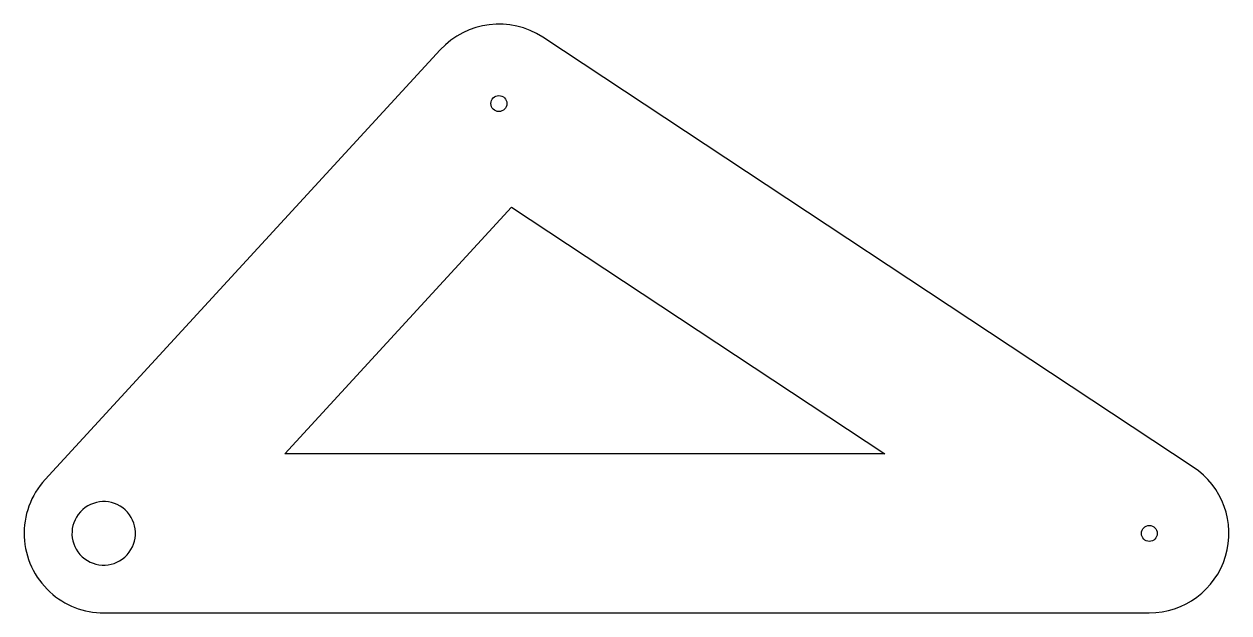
# Model space of a CAD drawing. Header units: millimetres. Extents: x -134 to 547, y -1725 to -1392.
import ezdxf

# ---------------------------------------------------------------- set-up
doc = ezdxf.new("R2010")
doc.units = ezdxf.units.MM
doc.layers.get('0').update_dxf_attribs({"linetype": 'CONTINUOUS'})

msp = doc.modelspace()

# ---------------------------------------------------------------- linework, layer by layer
for points in [[(101.29, -1406.51), (-122.23, -1649.69, 0.414578), (-119.51, -1713.31, 0.188241), (-89.03, -1725.21), (502.27, -1725.21, 0.743511), (527.09, -1642.67), (159.24, -1399.43, 0.368358)], [(-76.89, -1666.92, 0.997265), (-101.24, -1693.43, 0.997265)]]:
    msp.add_lwpolyline(points, format="xyb", close=True)
msp.add_lwpolyline([(141.6, -1495.66), (352.64, -1635.21), (13.32, -1635.21)], close=True)
for centre in [(134.42, -1436.96), (502.27, -1680.21)]:
    msp.add_circle(centre, 4.5)

doc.saveas('drawing.dxf')
